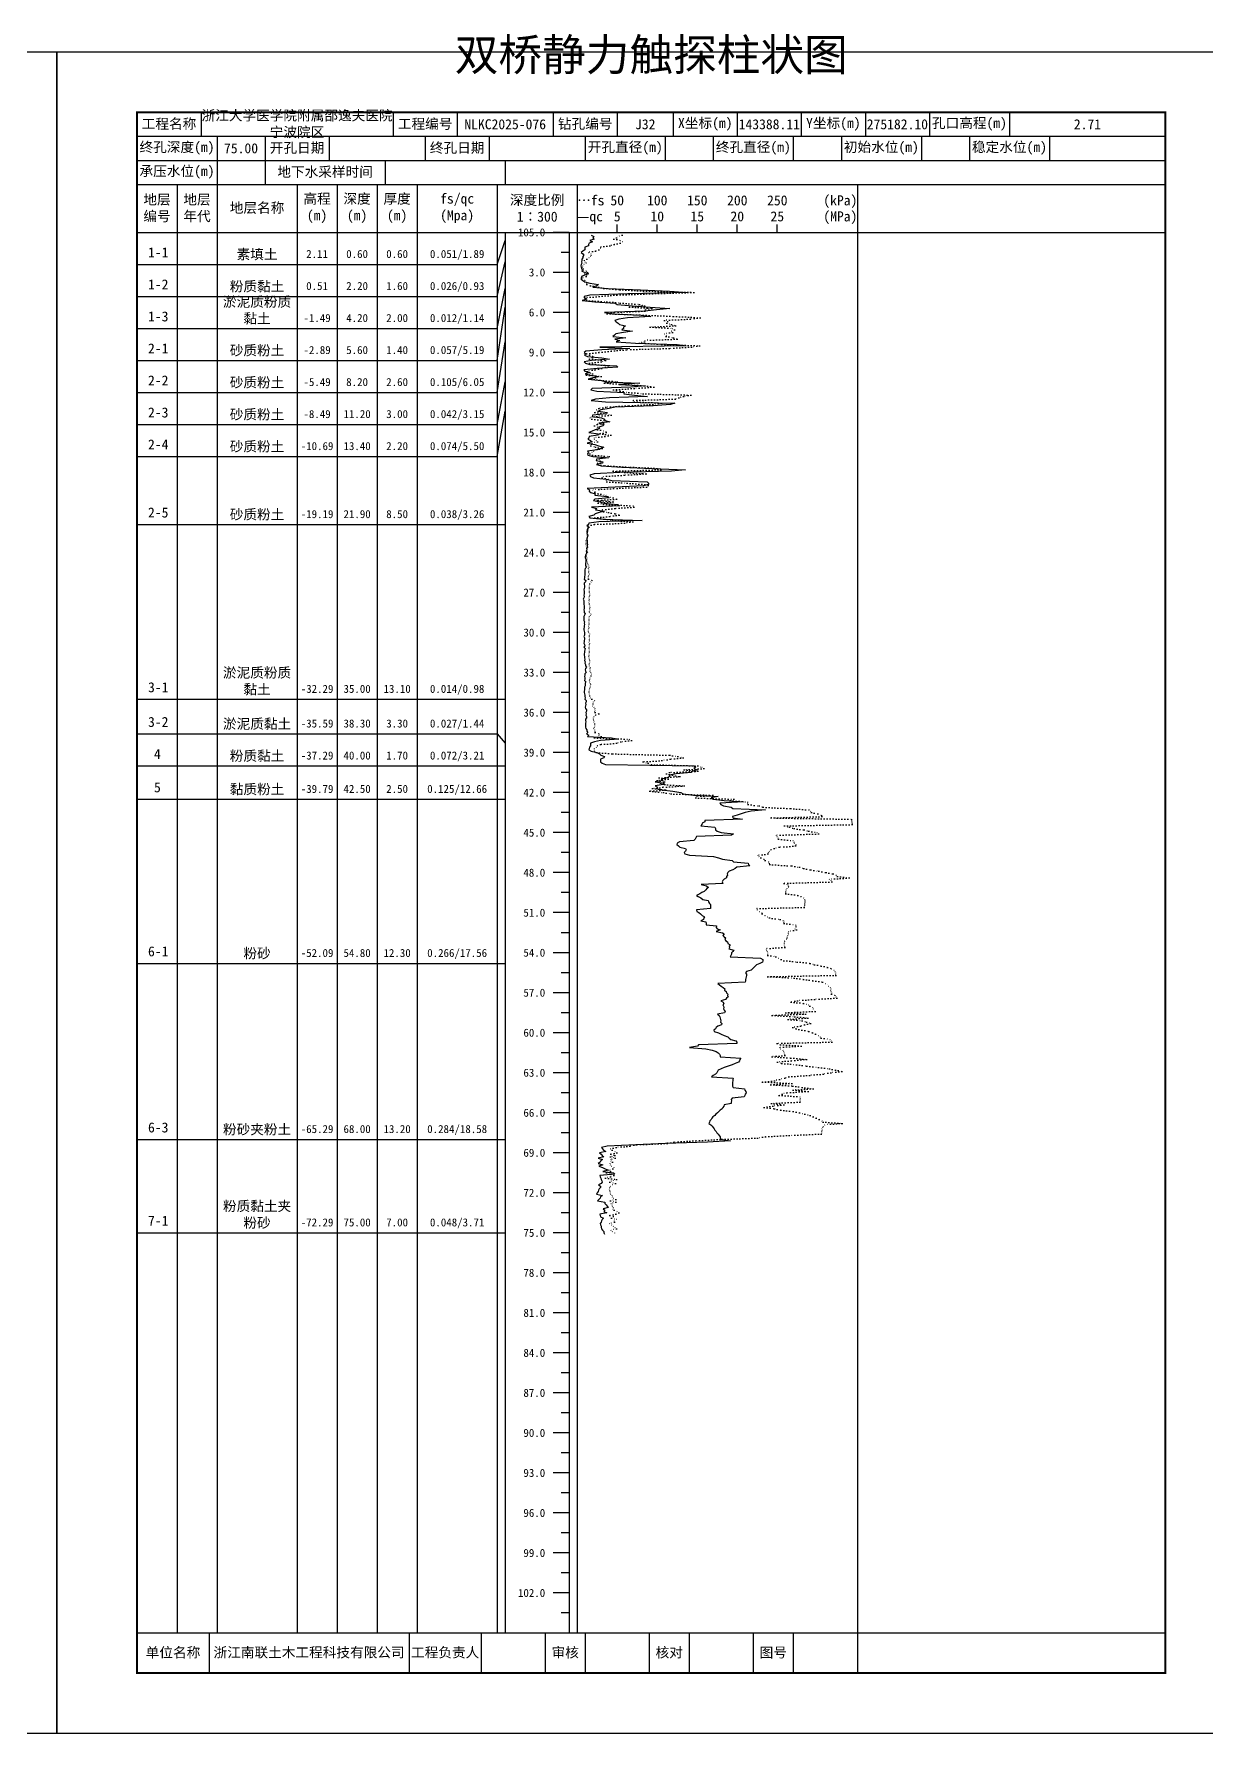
# Model space of a CAD drawing. Extents: x 297 to 65340, y 0 to 425.
# Drawn here: x 9498.3 to 9791.1, y 0 to 424.6 of the extents above; entities that cross this region are included whole.
import ezdxf
from ezdxf.enums import TextEntityAlignment as Align

# ---------------------------------------------------------------- set-up
doc = ezdxf.new("R2010")
doc.units = 0
doc.linetypes.add('DOT', pattern=[6.35, 0, -6.35])
doc.layers.add('FRAME', color=7, linetype='CONTINUOUS')
doc.layers.add('STRATUM', color=7, linetype='CONTINUOUS')
doc.styles.add('ST', font='')
doc.styles.get('ST').set_extended_font_data('SimSun')

msp = doc.modelspace()

# ---------------------------------------------------------------- linework, layer by layer
at = {"layer": 'FRAME', "color": 245, "linetype": 'Continuous'}
for points in [[(9207, 0), (9504, 0), (9504, 420), (9207, 420)], [(9504, 0), (9801, 0), (9801, 420), (9504, 420)]]:
    msp.add_lwpolyline(points, close=True, dxfattribs=at)
at = {"layer": 'FRAME', "linetype": 'Continuous', "const_width": 0.5}
msp.add_lwpolyline([(9524, 15), (9781, 15), (9781, 405), (9524, 405)], close=True, dxfattribs=at)
at = {"layer": 'FRAME', "color": 0, "linetype": 'Continuous'}
for points in [[(9540, 405), (9540, 399)], [(9588, 405), (9588, 399)], [(9604, 405), (9604, 399)], [(9628, 405), (9628, 399)], [(9644, 405), (9644, 399)], [(9658, 405), (9658, 399)], [(9674, 405), (9674, 399)], [(9690, 405), (9690, 399)], [(9706, 405), (9706, 399)], [(9722, 405), (9722, 399)], [(9742, 405), (9742, 399)], [(9781, 405), (9781, 399)], [(9524, 399), (9781, 399)], [(9544, 399), (9544, 393)], [(9556, 399), (9556, 393)], [(9572, 399), (9572, 393)], [(9596, 399), (9596, 393)], [(9612, 399), (9612, 393)], [(9636, 399), (9636, 393)], [(9656, 399), (9656, 393)], [(9668, 399), (9668, 393)], [(9688, 399), (9688, 393)], [(9700, 399), (9700, 393)], [(9720, 399), (9720, 393)], [(9732, 399), (9732, 393)], [(9752, 399), (9752, 393)], [(9781, 399), (9781, 393)], [(9524, 393), (9781, 393)], [(9544, 393), (9544, 387)], [(9556, 393), (9556, 387)], [(9586, 393), (9586, 387)], [(9616, 393), (9616, 387)], [(9524, 387), (9781, 387)], [(9534, 387), (9534, 25)], [(9544, 387), (9544, 25)], [(9564, 387), (9564, 25)], [(9574, 387), (9574, 25)], [(9584, 387), (9584, 25)], [(9594, 387), (9594, 25)], [(9614, 387), (9614, 25)], [(9634, 387), (9634, 25)], [(9704, 387), (9704, 25)], [(9524, 375), (9781, 375)], [(9616, 375), (9616, 25)], [(9632, 375), (9632, 25)], [(9644, 375), (9644, 377)], [(9654, 375), (9654, 377)], [(9664, 375), (9664, 377)], [(9674, 375), (9674, 377)], [(9684, 375), (9684, 377)], [(9524, 25), (9781, 25)], [(9542, 25), (9542, 15)], [(9592, 25), (9592, 15)], [(9610, 25), (9610, 15)], [(9626, 25), (9626, 15)], [(9636, 25), (9636, 15)], [(9652, 25), (9652, 15)], [(9662, 25), (9662, 15)], [(9678, 25), (9678, 15)], [(9688, 25), (9688, 15)], [(9704, 25), (9704, 15)]]:
    msp.add_lwpolyline(points, dxfattribs=at)
at = {"layer": 'STRATUM', "linetype": 'Continuous'}
for points in [[(9632, 375), (9628, 375)], [(9637.5, 374.33), (9638.12, 374), (9637.9, 373.67), (9638.24, 373.33), (9637.12, 373), (9637.86, 372.67), (9637, 372.33), (9636.84, 372), (9636.8, 371.67), (9635.9, 371.33), (9635.9, 371), (9635.9, 370.67), (9635.38, 370.33), (9635, 370), (9635.44, 369.67), (9635.62, 369.33), (9635.38, 369), (9635.4, 368.67), (9635.14, 368.33), (9635.16, 368), (9635.04, 367.67), (9635.18, 367.33), (9635, 367), (9634.94, 366.67), (9634.96, 366.33), (9635.1, 366), (9635.2, 365.67), (9635.16, 365.33), (9636.02, 365), (9636.82, 364.67), (9635.8, 364.33), (9635.08, 364), (9635, 363.67), (9635.02, 363.33), (9635.4, 363), (9635.9, 362.67), (9637.14, 362.33), (9639.28, 362), (9638.9, 361.67), (9637.94, 361.33), (9641.72, 361), (9649.84, 360.67), (9657.02, 360.33), (9661.64, 360), (9646.62, 359.67), (9637.16, 359.33), (9635.76, 359), (9635.74, 358.67), (9636.38, 358.33), (9635.22, 358), (9638.38, 357.67), (9643.48, 357.33), (9644.02, 357), (9647.78, 356.67), (9652.26, 356.33), (9657.16, 356), (9653.82, 355.67), (9650.86, 355.33), (9640.82, 355), (9642.9, 354.67), (9650.02, 354.33), (9652.38, 354), (9646.6, 353.67), (9644.44, 353.33), (9643.36, 353), (9643.7, 352.67), (9644.26, 352.33), (9644.56, 352), (9646.08, 351.67), (9645.56, 351.33), (9645.56, 351), (9645.14, 350.67), (9647.78, 350.33), (9645.58, 350), (9643.64, 349.67), (9643.32, 349.33), (9642.94, 349), (9646.16, 348.67), (9643.44, 348.33), (9644.58, 348), (9643.76, 347.67), (9648.58, 347.33), (9658.94, 347), (9661.26, 346.67), (9639.68, 346.33), (9647.12, 346), (9640.14, 345.67), (9636.16, 345.33), (9635.7, 345), (9636.14, 344.67), (9635.84, 344.33), (9636.58, 344), (9640.12, 343.67), (9642.1, 343.33), (9637.56, 343), (9635.76, 342.67), (9636.08, 342.33), (9637.18, 342), (9643.84, 341.67), (9644.12, 341.33), (9639, 341), (9635.64, 340.67), (9635.88, 340.33), (9637.12, 340), (9636, 339.67), (9637.2, 339.33), (9639.52, 339), (9637.92, 338.67), (9636.74, 338.33), (9640.04, 338), (9641.14, 337.67), (9649.66, 337.33), (9644.4, 337), (9650.96, 336.67), (9647.42, 336.33), (9637.76, 336), (9637.4, 335.67), (9638.94, 335.33), (9645.72, 335), (9645.66, 334.67), (9648.32, 334.33), (9651.56, 334), (9642.04, 333.67), (9638.56, 333.33), (9637.48, 333), (9641.04, 332.67), (9658.4, 332.33), (9657.28, 332), (9652.94, 331.67), (9643.36, 331.33), (9642, 331), (9639.9, 330.67), (9639.34, 330.33), (9641.52, 330), (9641.32, 329.67), (9637.78, 329.33), (9637.7, 329), (9640.06, 328.67), (9640.84, 328.33), (9640.88, 328), (9642.16, 327.67), (9639.42, 327.33), (9640.76, 327), (9640.44, 326.67), (9639.42, 326.33), (9639.6, 326), (9638.52, 325.67), (9637.7, 325.33), (9636.92, 325), (9639.28, 324.67), (9639.1, 324.33), (9636.98, 324), (9636.92, 323.67), (9636.66, 323.33), (9637.3, 323), (9637.72, 322.67), (9636.48, 322.33), (9638.44, 322), (9639.36, 321.67), (9640.62, 321.33), (9639.82, 321), (9638.96, 320.67), (9636.56, 320.33), (9636.82, 320), (9636.56, 319.67), (9636.64, 319.33), (9637.94, 319), (9641.82, 318.67), (9638.84, 318.33), (9638.7, 318), (9640.42, 317.67), (9640.36, 317.33), (9638.82, 317), (9639.96, 316.67), (9645.18, 316.33), (9652.72, 316), (9661.06, 315.67), (9657.58, 315.33), (9644.62, 315), (9638.2, 314.67), (9637.12, 314.33), (9637.36, 314), (9638.1, 313.67), (9641.26, 313.33), (9642.68, 313), (9651.5, 312.67), (9651.84, 312.33), (9651.8, 312), (9650.56, 311.67), (9643.48, 311.33), (9636.46, 311), (9637.04, 310.67), (9636.98, 310.33), (9637.4, 310), (9638.48, 309.67), (9638.38, 309.33), (9641.36, 309), (9641.96, 308.67), (9638.42, 308.33), (9638.08, 308), (9639.74, 307.67), (9640.64, 307.33), (9644.18, 307), (9644.58, 306.67), (9637.56, 306.33), (9638.86, 306), (9638.58, 305.67), (9640.82, 305.33), (9639.5, 305), (9638.5, 304.67), (9638.18, 304.33), (9636.92, 304), (9637.14, 303.67), (9640.5, 303.33), (9650.24, 303), (9639.42, 302.67), (9636.9, 302.33), (9636.8, 302), (9636.44, 301.67), (9637.02, 301.33), (9636.56, 301), (9636.54, 300.67), (9636.58, 300.33), (9636.52, 300), (9636.42, 299.67), (9636.66, 299.33), (9636.56, 299), (9636.48, 298.67), (9636.44, 298.33), (9636.46, 298), (9636.52, 297.67), (9636.52, 297.33), (9636.54, 297), (9636.5, 296.67), (9636.54, 296.33), (9636.36, 296), (9636.38, 295.67), (9636.24, 295.33), (9636.34, 295), (9636.22, 294.67), (9636.06, 294.33), (9636.02, 294), (9636, 293.67), (9636.16, 293.33), (9636.16, 293), (9636.12, 292.67), (9636.1, 292.33), (9636.06, 292), (9636.06, 291.67), (9636.28, 291.33), (9635.98, 291), (9635.92, 290.67), (9635.9, 290.33), (9635.9, 290), (9635.94, 289.67), (9635.9, 289.33), (9635.82, 289), (9635.8, 288.67), (9635.74, 288.33), (9636.18, 288), (9636.1, 287.67), (9635.7, 287.33), (9635.72, 287), (9635.78, 286.67), (9635.8, 286.33), (9635.76, 286), (9635.64, 285.67), (9635.7, 285.33), (9635.72, 285), (9635.7, 284.67), (9635.66, 284.33), (9635.7, 284), (9635.64, 283.67), (9635.52, 283.33), (9635.62, 283), (9635.64, 282.67), (9635.64, 282.33), (9635.68, 282), (9635.7, 281.67), (9635.74, 281.33), (9635.7, 281), (9635.68, 280.67), (9635.7, 280.33), (9635.76, 280), (9635.98, 279.67), (9635.82, 279.33), (9635.62, 279), (9635.62, 278.67), (9635.64, 278.33), (9635.64, 278), (9635.82, 277.67), (9635.76, 277.33), (9635.82, 277), (9635.7, 276.67), (9635.7, 276.33), (9635.66, 276), (9635.64, 275.67), (9635.72, 275.33), (9635.78, 275), (9635.8, 274.67), (9635.8, 274.33), (9635.68, 274), (9635.82, 273.67), (9635.78, 273.33), (9635.72, 273), (9635.74, 272.67), (9635.68, 272.33), (9635.84, 272), (9635.88, 271.67), (9635.66, 271.33), (9635.96, 271), (9635.9, 270.67), (9635.86, 270.33), (9635.8, 270), (9635.76, 269.67), (9635.72, 269.33), (9635.8, 269), (9635.82, 268.67), (9635.88, 268.33), (9635.84, 268), (9635.98, 267.67), (9635.9, 267.33), (9636.1, 267), (9636.1, 266.67), (9636.3, 266.33), (9636.1, 266), (9636, 265.67), (9636.08, 265.33), (9636.24, 265), (9635.9, 264.67), (9635.9, 264.33), (9635.84, 264), (9635.94, 263.67), (9635.92, 263.33), (9635.84, 263), (9636.12, 262.67), (9635.96, 262.33), (9635.96, 262), (9635.96, 261.67), (9635.84, 261.33), (9635.8, 261), (9635.84, 260.67), (9635.76, 260.33), (9635.74, 260), (9635.8, 259.67), (9635.9, 259.33), (9635.92, 259), (9635.96, 258.67), (9635.88, 258.33), (9636.24, 258), (9636.26, 257.67), (9636.06, 257.33), (9636.14, 257), (9636.06, 256.67), (9636.02, 256.33), (9636.08, 256), (9636.3, 255.67), (9636.34, 255.33), (9636.18, 255), (9636.2, 254.67), (9636.18, 254.33), (9636.28, 254), (9636.34, 253.67), (9636.1, 253.33), (9636.1, 253), (9636.12, 252.67), (9636.08, 252.33), (9636.1, 252), (9636.1, 251.67), (9636.1, 251.33), (9636.12, 251), (9636.44, 250.67), (9636.42, 250.33), (9636.66, 250), (9636.28, 249.67), (9636.92, 249.33), (9636.58, 249), (9642.54, 248.67), (9644.4, 248.33), (9639.82, 248), (9638.3, 247.67), (9637.32, 247.33), (9637.36, 247), (9637.28, 246.67), (9637.1, 246.33), (9636.98, 246), (9636.9, 245.67), (9637.52, 245.33), (9638.88, 245), (9639.56, 244.67), (9639.92, 244.33), (9640.82, 244), (9640.68, 243.67), (9639.84, 243.33), (9639.86, 243), (9639.8, 242.67), (9640.26, 242.33), (9641.1, 242), (9663.22, 241.67), (9663.6, 241.33), (9663.12, 241), (9664, 240.67), (9662.84, 240.33), (9662.48, 240), (9658.7, 239.67), (9657.04, 239.33), (9657.1, 239), (9656.46, 238.67), (9654.98, 238.33), (9655.48, 238), (9653.5, 237.67), (9655.72, 237.33), (9655.44, 237), (9653.44, 236.67), (9654.1, 236.33), (9653.8, 236), (9655.18, 235.67), (9657.86, 235.33), (9659.86, 235), (9660.44, 234.67), (9663.04, 234.33), (9669.22, 234), (9667.46, 233.67), (9668, 233.33), (9670.76, 233), (9675.58, 232.67), (9669.64, 232.33), (9669.92, 232), (9670.52, 231.67), (9672.44, 231.33), (9672.92, 231), (9681.04, 230.67), (9677.5, 230.33), (9675.94, 230), (9674.94, 229.67), (9673.98, 229.33), (9672.82, 229), (9672.9, 228.67), (9675.34, 228.33), (9665.9, 228), (9665.86, 227.67), (9665.26, 227.33), (9665.1, 227), (9664.92, 226.67), (9668.4, 226.33), (9668.58, 226), (9668.54, 225.67), (9668.94, 225.33), (9669.94, 225), (9673.06, 224.67), (9672.58, 224.33), (9663.82, 224), (9663.68, 223.67), (9663.48, 223.33), (9663.12, 223), (9659.54, 222.67), (9659, 222.33), (9658.9, 222), (9659.28, 221.67), (9659.62, 221.33), (9661.08, 221), (9661.2, 220.67), (9661.02, 220.33), (9660.72, 220), (9660.9, 219.67), (9662.04, 219.33), (9668.04, 219), (9669.34, 218.67), (9670.3, 218.33), (9672.72, 218), (9673.08, 217.67), (9676.74, 217.33), (9676.82, 217), (9677.1, 216.67), (9673.86, 216.33), (9673.5, 216), (9672.86, 215.67), (9671.96, 215.33), (9671.62, 215), (9671.5, 214.67), (9671.52, 214.33), (9671.32, 214), (9671.34, 213.67), (9670.7, 213.33), (9670.42, 213), (9670.22, 212.67), (9670.36, 212.33), (9664.96, 212), (9666.34, 211.67), (9666.78, 211.33), (9666.4, 211), (9666.12, 210.67), (9665.74, 210.33), (9665.16, 210), (9664.68, 209.67), (9663.78, 209.33), (9664.22, 209), (9664.88, 208.67), (9665.4, 208.33), (9666.72, 208), (9666.8, 207.67), (9667.06, 207.33), (9667.32, 207), (9667.28, 206.67), (9667.28, 206.33), (9667.28, 206), (9663.82, 205.67), (9663.88, 205.33), (9664.36, 205), (9664.78, 204.67), (9665.26, 204.33), (9665.8, 204), (9665.64, 203.67), (9665.56, 203.33), (9664.9, 203), (9666.18, 202.67), (9666.2, 202.33), (9666.26, 202), (9668.82, 201.67), (9668.76, 201.33), (9668.96, 201), (9669.72, 200.67), (9668.76, 200.33), (9670.32, 200), (9670.68, 199.67), (9670.4, 199.33), (9670.76, 199), (9671.04, 198.67), (9670.92, 198.33), (9671.16, 198), (9671.52, 197.67), (9671.64, 197.33), (9672.22, 197), (9671.98, 196.67), (9672.04, 196.33), (9671.88, 196), (9673.1, 195.67), (9672.9, 195.33), (9672.52, 195), (9672.52, 194.67), (9672.4, 194.33), (9672.22, 194), (9679.78, 193.67), (9680.36, 193.33), (9680.36, 193), (9680.3, 192.67), (9679.6, 192.33), (9678.82, 192), (9678.46, 191.67), (9678.16, 191.33), (9677.78, 191), (9677.44, 190.67), (9676.32, 190.33), (9676.02, 190), (9676.26, 189.67), (9676.28, 189.33), (9676.2, 189), (9676.14, 188.67), (9676.02, 188.33), (9676.02, 188), (9676, 187.67), (9669.12, 187.33), (9669.54, 187), (9669.96, 186.67), (9670.46, 186.33), (9670.86, 186), (9670.8, 185.67), (9671.22, 185.33), (9671.34, 185), (9671.66, 184.67), (9671.58, 184.33), (9671.68, 184), (9671.32, 183.67), (9671.04, 183.33), (9669.86, 183), (9670.5, 182.67), (9670.62, 182.33), (9670.38, 182), (9670.54, 181.67), (9670.62, 181.33), (9670.54, 181), (9670.76, 180.67), (9670.94, 180.33), (9670.84, 180), (9669.08, 179.67), (9669.44, 179.33), (9669.66, 179), (9669.7, 178.67), (9669.8, 178.33), (9669.88, 178), (9669.82, 177.67), (9670.12, 177.33), (9670.08, 177), (9669.16, 176.67), (9668.7, 176.33), (9668.56, 176), (9668.1, 175.67), (9668.18, 175.33), (9669.28, 175), (9669.96, 174.67), (9670.74, 174.33), (9671.6, 174), (9671.94, 173.67), (9672.4, 173.33), (9673.62, 173), (9673.9, 172.67), (9673.88, 172.33), (9664.32, 172), (9664.02, 171.67), (9662.06, 171.33), (9666.14, 171), (9667.72, 170.67), (9668.74, 170.33), (9669.26, 170), (9669.58, 169.67), (9669.7, 169.33), (9669.72, 169), (9674.86, 168.67), (9674.62, 168.33), (9674.54, 168), (9674.34, 167.67), (9673.46, 167.33), (9672.68, 167), (9671.76, 166.67), (9670.68, 166.33), (9669.98, 166), (9669.24, 165.67), (9669.02, 165.33), (9668.9, 165), (9668.52, 164.67), (9667.98, 164.33), (9667.52, 164), (9673, 163.67), (9672.9, 163.33), (9672.88, 163), (9672.82, 162.67), (9672.84, 162.33), (9672.82, 162), (9672.82, 161.67), (9672.98, 161.33), (9675.78, 161), (9675.88, 160.67), (9676.16, 160.33), (9676.18, 160), (9675.96, 159.67), (9675.86, 159.33), (9675.68, 159), (9672.74, 158.67), (9672.44, 158.33), (9672.52, 158), (9672.5, 157.67), (9672.46, 157.33), (9670.7, 157), (9670.64, 156.67), (9670.36, 156.33), (9670.18, 156), (9669.72, 155.67), (9669.42, 155.33), (9669.02, 155), (9668.66, 154.67), (9668.38, 154.33), (9667.92, 154), (9667.6, 153.67), (9667.48, 153.33), (9667.18, 153), (9667.06, 152.67), (9666.86, 152.33), (9667.42, 152), (9667.7, 151.67), (9667.96, 151.33), (9668.2, 151), (9668.4, 150.67), (9668.72, 150.33), (9668.88, 150), (9669.2, 149.67), (9669.48, 149.33), (9669.7, 149), (9669.74, 148.67), (9670.02, 148.33), (9672.34, 148), (9666.52, 147.67), (9656.1, 147.33), (9648.64, 147), (9641.5, 146.67), (9640.06, 146.33), (9640.34, 146), (9640.6, 145.67), (9641.12, 145.33), (9639.6, 145), (9639.98, 144.67), (9640.24, 144.33), (9640.62, 144), (9639.24, 143.67), (9640.3, 143.33), (9639.88, 143), (9639.7, 142.67), (9639.22, 142.33), (9640.42, 142), (9639.42, 141.67), (9640.3, 141.33), (9641, 141), (9641.84, 140.67), (9640.4, 140.33), (9643.06, 140), (9643.36, 139.67), (9639.66, 139.33), (9639.76, 139), (9639.88, 138.67), (9640, 138.33), (9640.14, 138), (9640.22, 137.67), (9640, 137.33), (9639.34, 137), (9639.86, 136.67), (9639.78, 136.33), (9639.5, 136), (9639.34, 135.67), (9639.2, 135.33), (9638.96, 135), (9638.82, 134.67), (9640.3, 134.33), (9639.8, 134), (9639.74, 133.67), (9639.4, 133.33), (9639.1, 133), (9640.9, 132.67), (9640.94, 132.33), (9641.22, 132), (9641.48, 131.67), (9641.72, 131.33), (9640.46, 131), (9640.94, 130.67), (9640.66, 130.33), (9641.36, 130), (9639.62, 129.67), (9639.74, 129.33), (9639.78, 129), (9640.58, 128.67), (9640.24, 128.33), (9640.04, 128), (9640, 127.67), (9639.72, 127.33), (9639.8, 127), (9639.96, 126.67), (9640.02, 126.33), (9640.1, 126), (9640.28, 125.67), (9640.64, 125.33), (9640.66, 125), (9640.84, 124.67)], [(9614, 367), (9616, 373)], [(9632, 370), (9630, 370)], [(9524, 367), (9534, 367)], [(9534, 367), (9544, 367)], [(9544, 367), (9564, 367)], [(9564, 367), (9574, 367)], [(9574, 367), (9584, 367)], [(9584, 367), (9594, 367)], [(9594, 367), (9614, 367)], [(9614, 359), (9616, 367.67)], [(9614, 351), (9616, 361)], [(9632, 365), (9628, 365)], [(9524, 359), (9534, 359)], [(9534, 359), (9544, 359)], [(9544, 359), (9564, 359)], [(9564, 359), (9574, 359)], [(9574, 359), (9584, 359)], [(9584, 359), (9594, 359)], [(9594, 359), (9614, 359)], [(9632, 360), (9630, 360)], [(9614, 343), (9616, 356.33)], [(9632, 355), (9628, 355)], [(9524, 351), (9534, 351)], [(9534, 351), (9544, 351)], [(9544, 351), (9564, 351)], [(9564, 351), (9574, 351)], [(9574, 351), (9584, 351)], [(9584, 351), (9594, 351)], [(9594, 351), (9614, 351)], [(9632, 350), (9630, 350)], [(9614, 335), (9616, 347.67)], [(9632, 345), (9628, 345)], [(9524, 343), (9534, 343)], [(9534, 343), (9544, 343)], [(9544, 343), (9564, 343)], [(9564, 343), (9574, 343)], [(9574, 343), (9584, 343)], [(9584, 343), (9594, 343)], [(9594, 343), (9614, 343)], [(9632, 340), (9630, 340)], [(9614, 327), (9616, 337.67)], [(9524, 335), (9534, 335)], [(9534, 335), (9544, 335)], [(9544, 335), (9564, 335)], [(9564, 335), (9574, 335)], [(9574, 335), (9584, 335)], [(9584, 335), (9594, 335)], [(9594, 335), (9614, 335)], [(9632, 335), (9628, 335)], [(9524, 327), (9534, 327)], [(9534, 327), (9544, 327)], [(9544, 327), (9564, 327)], [(9564, 327), (9574, 327)], [(9574, 327), (9584, 327)], [(9584, 327), (9594, 327)], [(9594, 327), (9614, 327)], [(9614, 319), (9616, 330.33)], [(9632, 330), (9630, 330)], [(9632, 325), (9628, 325)], [(9524, 319), (9534, 319)], [(9534, 319), (9544, 319)], [(9544, 319), (9564, 319)], [(9564, 319), (9574, 319)], [(9574, 319), (9584, 319)], [(9584, 319), (9594, 319)], [(9594, 319), (9614, 319)], [(9632, 320), (9630, 320)], [(9632, 315), (9628, 315)], [(9632, 310), (9630, 310)], [(9524, 302), (9534, 302)], [(9534, 302), (9544, 302)], [(9544, 302), (9564, 302)], [(9564, 302), (9574, 302)], [(9574, 302), (9584, 302)], [(9584, 302), (9594, 302)], [(9594, 302), (9614, 302)], [(9614, 302), (9616, 302)], [(9632, 305), (9628, 305)], [(9632, 300), (9630, 300)], [(9632, 295), (9628, 295)], [(9632, 290), (9630, 290)], [(9632, 285), (9628, 285)], [(9632, 280), (9630, 280)], [(9632, 275), (9628, 275)], [(9632, 270), (9630, 270)], [(9632, 265), (9628, 265)], [(9632, 260), (9630, 260)], [(9524, 258.33), (9534, 258.33)], [(9534, 258.33), (9544, 258.33)], [(9544, 258.33), (9564, 258.33)], [(9564, 258.33), (9574, 258.33)], [(9574, 258.33), (9584, 258.33)], [(9584, 258.33), (9594, 258.33)], [(9594, 258.33), (9614, 258.33)], [(9614, 258.33), (9616, 258.33)], [(9632, 255), (9628, 255)], [(9524, 249.67), (9534, 249.67)], [(9534, 249.67), (9544, 249.67)], [(9544, 249.67), (9564, 249.67)], [(9564, 249.67), (9574, 249.67)], [(9574, 249.67), (9584, 249.67)], [(9584, 249.67), (9594, 249.67)], [(9594, 249.67), (9614, 249.67)], [(9614, 249.67), (9616, 247.33)], [(9632, 250), (9630, 250)], [(9632, 245), (9628, 245)], [(9524, 241.67), (9534, 241.67)], [(9534, 241.67), (9544, 241.67)], [(9544, 241.67), (9564, 241.67)], [(9564, 241.67), (9574, 241.67)], [(9574, 241.67), (9584, 241.67)], [(9584, 241.67), (9594, 241.67)], [(9594, 241.67), (9614, 241.67)], [(9614, 241.67), (9616, 241.67)], [(9632, 240), (9630, 240)], [(9632, 235), (9628, 235)], [(9524, 233.33), (9534, 233.33)], [(9534, 233.33), (9544, 233.33)], [(9544, 233.33), (9564, 233.33)], [(9564, 233.33), (9574, 233.33)], [(9574, 233.33), (9584, 233.33)], [(9584, 233.33), (9594, 233.33)], [(9594, 233.33), (9614, 233.33)], [(9614, 233.33), (9616, 233.33)], [(9632, 230), (9630, 230)], [(9632, 225), (9628, 225)], [(9632, 220), (9630, 220)], [(9632, 215), (9628, 215)], [(9632, 210), (9630, 210)], [(9632, 205), (9628, 205)], [(9632, 200), (9630, 200)], [(9524, 192.33), (9534, 192.33)], [(9534, 192.33), (9544, 192.33)], [(9544, 192.33), (9564, 192.33)], [(9564, 192.33), (9574, 192.33)], [(9574, 192.33), (9584, 192.33)], [(9584, 192.33), (9594, 192.33)], [(9594, 192.33), (9614, 192.33)], [(9614, 192.33), (9616, 192.33)], [(9632, 195), (9628, 195)], [(9632, 190), (9630, 190)], [(9632, 185), (9628, 185)], [(9632, 180), (9630, 180)], [(9632, 175), (9628, 175)], [(9632, 170), (9630, 170)], [(9632, 165), (9628, 165)], [(9632, 160), (9630, 160)], [(9632, 155), (9628, 155)], [(9632, 150), (9630, 150)], [(9524, 148.33), (9534, 148.33)], [(9534, 148.33), (9544, 148.33)], [(9544, 148.33), (9564, 148.33)], [(9564, 148.33), (9574, 148.33)], [(9574, 148.33), (9584, 148.33)], [(9584, 148.33), (9594, 148.33)], [(9594, 148.33), (9614, 148.33)], [(9614, 148.33), (9616, 148.33)], [(9632, 145), (9628, 145)], [(9632, 140), (9630, 140)], [(9632, 135), (9628, 135)], [(9632, 130), (9630, 130)], [(9524, 125), (9534, 125)], [(9534, 125), (9544, 125)], [(9544, 125), (9564, 125)], [(9564, 125), (9574, 125)], [(9574, 125), (9584, 125)], [(9584, 125), (9594, 125)], [(9594, 125), (9614, 125)], [(9614, 125), (9616, 125)], [(9632, 125), (9628, 125)], [(9632, 120), (9630, 120)], [(9632, 115), (9628, 115)], [(9632, 110), (9630, 110)], [(9632, 105), (9628, 105)], [(9632, 100), (9630, 100)], [(9632, 95), (9628, 95)], [(9632, 90), (9630, 90)], [(9632, 85), (9628, 85)], [(9632, 80), (9630, 80)], [(9632, 75), (9628, 75)], [(9632, 70), (9630, 70)], [(9632, 65), (9628, 65)], [(9632, 60), (9630, 60)], [(9632, 55), (9628, 55)], [(9632, 50), (9630, 50)], [(9632, 45), (9628, 45)], [(9632, 40), (9630, 40)], [(9632, 35), (9628, 35)], [(9632, 30), (9630, 30)]]:
    msp.add_lwpolyline(points, dxfattribs=at)
at = {"layer": 'STRATUM', "linetype": 'DOT', "ltscale": 0.1}
msp.add_lwpolyline([(9645.24, 374.33), (9644.18, 374), (9643.84, 373.67), (9643.16, 373.33), (9644.74, 373), (9645.28, 372.67), (9644.72, 372.33), (9643.24, 372), (9642.14, 371.67), (9639.82, 371.33), (9639.8, 371), (9639.44, 370.67), (9638.56, 370.33), (9636.84, 370), (9637.38, 369.67), (9637.52, 369.33), (9637.34, 369), (9636.96, 368.67), (9636.4, 368.33), (9635.7, 368), (9635.94, 367.67), (9636.28, 367.33), (9635.72, 367), (9635.3, 366.67), (9635.26, 366.33), (9635.46, 366), (9635.48, 365.67), (9636.32, 365.33), (9636.56, 365), (9635.78, 364.67), (9636.36, 364.33), (9636.2, 364), (9635.34, 363.67), (9635.1, 363.33), (9635.94, 363), (9635.7, 362.67), (9636.3, 362.33), (9636.44, 362), (9637.28, 361.67), (9639.3, 361.33), (9640.68, 361), (9644.7, 360.67), (9650.58, 360.33), (9663.14, 360), (9652.82, 359.67), (9643.9, 359.33), (9639.46, 359), (9636.24, 358.67), (9636.04, 358.33), (9635.58, 358), (9641.4, 357.67), (9644.74, 357.33), (9649.6, 357), (9650.8, 356.67), (9647.06, 356.33), (9652.64, 356), (9650.9, 355.67), (9650.86, 355.33), (9643.22, 355), (9641.46, 354.67), (9650.5, 354.33), (9658.1, 354), (9664.7, 353.67), (9662.24, 353.33), (9655.82, 353), (9656.74, 352.67), (9656.36, 352.33), (9657.58, 352), (9658.6, 351.67), (9652.24, 351.33), (9657.78, 351), (9658.28, 350.67), (9657.58, 350.33), (9657.82, 350), (9655.76, 349.67), (9656.28, 349.33), (9656.2, 349), (9658.04, 348.67), (9658.96, 348.33), (9650.96, 348), (9650.8, 347.67), (9649.6, 347.33), (9655.14, 347), (9664.58, 346.67), (9662.54, 346.33), (9656.96, 346), (9646.22, 345.67), (9642.46, 345.33), (9639.38, 345), (9636.32, 344.67), (9637.08, 344.33), (9638.06, 344), (9637.8, 343.67), (9637.08, 343.33), (9641.08, 343), (9639.98, 342.67), (9637.06, 342.33), (9638.6, 342), (9641.84, 341.67), (9641.04, 341.33), (9640.08, 341), (9638.44, 340.67), (9636.5, 340.33), (9636.58, 340), (9637.78, 339.67), (9636.36, 339.33), (9639.98, 339), (9638.58, 338.67), (9637.48, 338.33), (9640.54, 338), (9643.96, 337.67), (9640.8, 337.33), (9645.4, 337), (9650.86, 336.67), (9653.16, 336.33), (9648.24, 336), (9643.1, 335.67), (9644.76, 335.33), (9646.94, 335), (9650.44, 334.67), (9662.42, 334.33), (9660.56, 334), (9659.4, 333.67), (9658.44, 333.33), (9647.88, 333), (9648.24, 332.67), (9655.02, 332.33), (9652.92, 332), (9646.7, 331.67), (9641.16, 331.33), (9639.44, 331), (9638.76, 330.67), (9639.26, 330.33), (9638.42, 330), (9641.16, 329.67), (9642.46, 329.33), (9638.92, 329), (9637.12, 328.67), (9637.68, 328.33), (9640.76, 328), (9640.22, 327.67), (9640.56, 327.33), (9638.96, 327), (9638.3, 326.67), (9639.14, 326.33), (9639.58, 326), (9639.08, 325.67), (9641.14, 325.33), (9641.22, 325), (9639.64, 324.67), (9642.42, 324.33), (9640.9, 324), (9638.26, 323.67), (9638.26, 323.33), (9638.7, 323), (9639.04, 322.67), (9637.66, 322.33), (9637.5, 322), (9637.42, 321.67), (9638.54, 321.33), (9640.26, 321), (9638.74, 320.67), (9638.16, 320.33), (9637.74, 320), (9637.16, 319.67), (9637.84, 319.33), (9641.98, 319), (9640.82, 318.67), (9639.46, 318.33), (9639.68, 318), (9639.84, 317.67), (9639.04, 317.33), (9639.16, 317), (9640.96, 316.67), (9647.3, 316.33), (9654.68, 316), (9654.92, 315.67), (9642.96, 315.33), (9645.86, 315), (9651.22, 314.67), (9645.72, 314.33), (9640.56, 314), (9640.26, 313.67), (9641.8, 313.33), (9641.22, 313), (9641.44, 312.67), (9646.46, 312.33), (9650.9, 312), (9651.92, 311.67), (9651.3, 311.33), (9643.04, 311), (9637.94, 310.67), (9638.42, 310.33), (9638.42, 310), (9639.2, 309.67), (9641.12, 309.33), (9641.62, 309), (9643, 308.67), (9643.82, 308.33), (9639.06, 308), (9643.02, 307.67), (9639.2, 307.33), (9640.56, 307), (9647.98, 306.67), (9648.12, 306.33), (9643.36, 306), (9640.34, 305.67), (9639.88, 305.33), (9641.8, 305), (9643.56, 304.67), (9644.5, 304.33), (9642.06, 304), (9638.38, 303.67), (9640.88, 303.33), (9642.84, 303), (9647.9, 302.67), (9645.8, 302.33), (9638.2, 302), (9636.76, 301.67), (9637.02, 301.33), (9636.82, 301), (9636.36, 300.67), (9636.36, 300.33), (9636.42, 300), (9636.46, 299.67), (9636.46, 299.33), (9636.56, 299), (9636.34, 298.67), (9636.34, 298.33), (9636.16, 298), (9636.18, 297.67), (9636.18, 297.33), (9636.16, 297), (9636.22, 296.67), (9636.44, 296.33), (9636.36, 296), (9636.34, 295.67), (9636.48, 295.33), (9636.68, 295), (9636.28, 294.67), (9636.28, 294.33), (9636.26, 294), (9636.44, 293.67), (9636.34, 293.33), (9636.36, 293), (9636.46, 292.67), (9636.6, 292.33), (9636.68, 292), (9636.78, 291.67), (9636.92, 291.33), (9636.74, 291), (9636.78, 290.67), (9636.78, 290.33), (9636.82, 290), (9637.04, 289.67), (9636.88, 289.33), (9636.76, 289), (9636.72, 288.67), (9636.78, 288.33), (9637.8, 288), (9637.52, 287.67), (9637.06, 287.33), (9637.06, 287), (9637, 286.67), (9637, 286.33), (9636.96, 286), (9636.96, 285.67), (9636.98, 285.33), (9636.96, 285), (9637.08, 284.67), (9637.06, 284.33), (9636.98, 284), (9636.9, 283.67), (9636.96, 283.33), (9636.92, 283), (9636.92, 282.67), (9637.02, 282.33), (9636.98, 282), (9637.06, 281.67), (9637.14, 281.33), (9637.12, 281), (9637.04, 280.67), (9637, 280.33), (9637, 280), (9637.46, 279.67), (9637.32, 279.33), (9636.96, 279), (9636.92, 278.67), (9636.88, 278.33), (9636.88, 278), (9636.88, 277.67), (9636.96, 277.33), (9636.9, 277), (9636.84, 276.67), (9636.96, 276.33), (9636.82, 276), (9636.76, 275.67), (9636.76, 275.33), (9636.82, 275), (9637.1, 274.67), (9637, 274.33), (9636.96, 274), (9637.04, 273.67), (9636.98, 273.33), (9637.04, 273), (9636.92, 272.67), (9637.04, 272.33), (9637.02, 272), (9636.98, 271.67), (9636.92, 271.33), (9636.9, 271), (9637, 270.67), (9637, 270.33), (9636.96, 270), (9636.94, 269.67), (9636.88, 269.33), (9636.84, 269), (9636.88, 268.67), (9637.02, 268.33), (9637.08, 268), (9637.06, 267.67), (9637.02, 267.33), (9636.94, 267), (9636.98, 266.67), (9637.22, 266.33), (9637.14, 266), (9637.14, 265.67), (9637.18, 265.33), (9637.28, 265), (9637.56, 264.67), (9637.42, 264.33), (9637.44, 264), (9637.14, 263.67), (9637.08, 263.33), (9637.02, 263), (9637.08, 262.67), (9637.2, 262.33), (9637.36, 262), (9637.3, 261.67), (9637.22, 261.33), (9637.12, 261), (9637, 260.67), (9636.92, 260.33), (9636.9, 260), (9637.02, 259.67), (9637.04, 259.33), (9637.04, 259), (9637.24, 258.67), (9637.62, 258.33), (9638.42, 258), (9638, 257.67), (9637.94, 257.33), (9637.94, 257), (9637.86, 256.67), (9638.14, 256.33), (9638.38, 256), (9638.46, 255.67), (9638.36, 255.33), (9638.52, 255), (9639.38, 254.67), (9638.56, 254.33), (9638.22, 254), (9638, 253.67), (9638, 253.33), (9638.1, 253), (9638.18, 252.67), (9638.28, 252.33), (9638.32, 252), (9638.36, 251.67), (9638.26, 251.33), (9638.06, 251), (9638.32, 250.67), (9638.38, 250.33), (9638.52, 250), (9639.5, 249.67), (9639.44, 249.33), (9640, 249), (9638.36, 248.67), (9646.94, 248.33), (9647.54, 248), (9644.94, 247.67), (9643.78, 247.33), (9639.82, 247), (9639.08, 246.67), (9638.86, 246.33), (9638.26, 246), (9638.26, 245.67), (9638.3, 245.33), (9638.86, 245), (9642.88, 244.67), (9657.12, 244.33), (9659.14, 244), (9660.5, 243.67), (9657.2, 243.33), (9655.18, 243), (9650.46, 242.67), (9651.72, 242.33), (9652.54, 242), (9664.12, 241.67), (9665.1, 241.33), (9665.68, 241), (9660.72, 240.67), (9664.14, 240.33), (9657.02, 240), (9656.3, 239.67), (9657.82, 239.33), (9659.62, 239), (9654.5, 238.67), (9656.72, 238.33), (9653.98, 238), (9655.78, 237.67), (9654.82, 237.33), (9655.86, 237), (9660.72, 236.67), (9655.4, 236.33), (9652.84, 236), (9656.1, 235.67), (9652.14, 235.33), (9655.54, 235), (9657.44, 234.67), (9667.86, 234.33), (9663.8, 234), (9663.6, 233.67), (9673.14, 233.33), (9672.26, 233), (9676.54, 232.67), (9676.56, 232.33), (9676.74, 232), (9679.44, 231.67), (9680.48, 231.33), (9687.36, 231), (9691.96, 230.67), (9692.3, 230.33), (9692.52, 230), (9694.16, 229.67), (9695.04, 229.33), (9695.14, 229), (9682.5, 228.67), (9702.5, 228.33), (9702.54, 228), (9702.62, 227.67), (9702.66, 227.33), (9702.7, 227), (9685.76, 226.67), (9687.04, 226.33), (9688.2, 226), (9690.7, 225.67), (9691.88, 225.33), (9693.9, 225), (9694.28, 224.67), (9683.68, 224.33), (9683.9, 224), (9684.1, 223.67), (9684.32, 223.33), (9687.88, 223), (9688.12, 222.67), (9688.24, 222.33), (9688.6, 222), (9688.58, 221.67), (9684.46, 221.33), (9683.2, 221), (9682.32, 220.67), (9682.06, 220.33), (9681.78, 220), (9681.64, 219.67), (9679.12, 219.33), (9679.42, 219), (9679.88, 218.67), (9680.74, 218.33), (9681, 218), (9681.76, 217.67), (9681.96, 217.33), (9682.1, 217), (9687.62, 216.67), (9689.52, 216.33), (9690.6, 216), (9692.4, 215.67), (9694.4, 215.33), (9696.18, 215), (9697.98, 214.67), (9698.68, 214.33), (9699.04, 214), (9701.94, 213.67), (9696.94, 213.33), (9697.34, 213), (9697.62, 212.67), (9685.68, 212.33), (9686.66, 212), (9686.74, 211.67), (9686.82, 211.33), (9686.42, 211), (9686.18, 210.67), (9686.04, 210.33), (9686.04, 210), (9686.1, 209.67), (9689.1, 209.33), (9689.92, 209), (9690.54, 208.67), (9690.76, 208.33), (9690.86, 208), (9690.86, 207.67), (9690.82, 207.33), (9690.78, 207), (9690.76, 206.67), (9690.72, 206.33), (9678.88, 206), (9678.96, 205.67), (9679.44, 205.33), (9680.06, 205), (9680.18, 204.67), (9680.92, 204.33), (9681.44, 204), (9682.02, 203.67), (9684.72, 203.33), (9685.54, 203), (9685.58, 202.67), (9685.68, 202.33), (9688.54, 202), (9688.6, 201.67), (9688.74, 201.33), (9688.36, 201), (9688.76, 200.67), (9686.84, 200.33), (9686.74, 200), (9686.76, 199.67), (9686.54, 199.33), (9686.48, 199), (9686.38, 198.67), (9686.28, 198.33), (9685.84, 198), (9685.78, 197.67), (9685.68, 197.33), (9685.72, 197), (9685.78, 196.67), (9685.86, 196.33), (9681.24, 196), (9681.34, 195.67), (9681.48, 195.33), (9681.52, 195), (9681.54, 194.67), (9681.64, 194.33), (9683.64, 194), (9684.3, 193.67), (9684.94, 193.33), (9685.64, 193), (9689, 192.67), (9692.18, 192.33), (9693.32, 192), (9694.96, 191.67), (9696.54, 191.33), (9697.54, 191), (9698.1, 190.67), (9698.4, 190.33), (9698.52, 190), (9698.58, 189.67), (9698.66, 189.33), (9681.6, 189), (9688.18, 188.67), (9690.54, 188.33), (9692.88, 188), (9695.28, 187.67), (9695.94, 187.33), (9696.42, 187), (9696.82, 186.67), (9697.22, 186.33), (9697.38, 186), (9697.32, 185.67), (9697.38, 185.33), (9697.52, 185), (9697.54, 184.67), (9698.46, 184.33), (9698.62, 184), (9698.88, 183.67), (9693.3, 183.33), (9689.08, 183), (9687.44, 182.67), (9690.52, 182.33), (9691.7, 182), (9692.1, 181.67), (9692.78, 181.33), (9693, 181), (9693.18, 180.67), (9693.48, 180.33), (9686.1, 180), (9691.08, 179.67), (9682.72, 179.33), (9688.34, 179), (9691.66, 178.67), (9686.72, 178.33), (9690.2, 178), (9691.28, 177.67), (9692.28, 177.33), (9690.78, 177), (9689.8, 176.67), (9687.84, 176.33), (9688.68, 176), (9690.16, 175.67), (9691.9, 175.33), (9692.78, 175), (9693.52, 174.67), (9694.2, 174.33), (9694.68, 174), (9695, 173.67), (9697.1, 173.33), (9697.4, 173), (9697.62, 172.67), (9683.94, 172.33), (9684.82, 172), (9689.96, 171.67), (9684.58, 171.33), (9684.82, 171), (9685.4, 170.67), (9685.58, 170.33), (9685.68, 170), (9685.78, 169.67), (9685.9, 169.33), (9682.72, 169), (9687.4, 168.67), (9691.32, 168.33), (9687.46, 168), (9684.06, 167.67), (9685.14, 167.33), (9688.78, 167), (9691.4, 166.67), (9694.32, 166.33), (9697, 166), (9698.5, 165.67), (9700.1, 165.33), (9697.36, 165), (9695.44, 164.67), (9692.06, 164.33), (9686.92, 164), (9685.84, 163.67), (9684.56, 163.33), (9683.28, 163), (9680.32, 162.67), (9687.62, 162.33), (9682.36, 162), (9687.86, 161.67), (9690.18, 161.33), (9692.96, 161), (9687.96, 160.67), (9691.68, 160.33), (9686.42, 160), (9685.24, 159.67), (9684.48, 159.33), (9689.62, 159), (9689.68, 158.67), (9689.66, 158.33), (9689.7, 158), (9689.66, 157.67), (9682.52, 157.33), (9685.6, 157), (9682.88, 156.67), (9680.74, 156.33), (9683.28, 156), (9684.86, 155.67), (9688, 155.33), (9689.58, 155), (9690.86, 154.67), (9692.18, 154.33), (9692.96, 154), (9693.7, 153.67), (9694.44, 153.33), (9695.14, 153), (9695.42, 152.67), (9700.22, 152.33), (9695.88, 152), (9695.48, 151.67), (9695.3, 151.33), (9695.18, 151), (9695.12, 150.67), (9695.08, 150.33), (9695.02, 150), (9695, 149.67), (9687, 149.33), (9681.06, 149), (9679.08, 148.67), (9669.72, 148.33), (9663.64, 148), (9658.12, 147.67), (9656.44, 147.33), (9648.84, 147), (9647.16, 146.67), (9643.74, 146.33), (9642.2, 146), (9642.72, 145.67), (9643.38, 145.33), (9643.92, 145), (9642.38, 144.67), (9643.42, 144.33), (9642.3, 144), (9643.46, 143.67), (9642.4, 143.33), (9642.44, 143), (9642.84, 142.67), (9642.18, 142.33), (9642.22, 142), (9642.54, 141.67), (9643.18, 141.33), (9642.86, 141), (9642.16, 140.67), (9642.28, 140.33), (9641.34, 140), (9642.36, 139.67), (9643.18, 139.33), (9642.28, 139), (9641.08, 138.67), (9643.78, 138.33), (9642.6, 138), (9642.16, 137.67), (9643.58, 137.33), (9642.9, 137), (9642.34, 136.67), (9642.04, 136.33), (9642.02, 136), (9642.04, 135.67), (9642.12, 135.33), (9642.22, 135), (9642.34, 134.67), (9642.62, 134.33), (9642.74, 134), (9643.1, 133.67), (9643.68, 133.33), (9642.28, 133), (9643.62, 132.67), (9642.44, 132.33), (9642.64, 132), (9642.76, 131.67), (9642.96, 131.33), (9642.92, 131), (9643.26, 130.67), (9643.92, 130.33), (9644.4, 130), (9643.68, 129.67), (9642.18, 129.33), (9643.16, 129), (9642.58, 128.67), (9643.84, 128.33), (9643.2, 128), (9643.3, 127.67), (9642.1, 127.33), (9642.56, 127), (9643.02, 126.67), (9643.38, 126.33), (9643.82, 126), (9642.4, 125.67), (9642.74, 125.33), (9643.32, 125), (9643.32, 124.67)], dxfattribs=at)

# ---------------------------------------------------------------- texts
at = {"layer": 'FRAME', "style": 'ST'}
msp.add_text('双桥静力触探柱状图', height=8, dxfattribs=at).set_placement((9652.5, 413), align=Align.BOTTOM_CENTER)
for s, p in [('…fs', (9634, 383)), ('—qc', (9634, 379))]:
    msp.add_text(s, height=2.5, dxfattribs=at).set_placement(p, align=Align.MIDDLE_LEFT)
for s, p in [('50', (9644, 383)), ('100', (9654, 383)), ('150', (9664, 383)), ('200', (9674, 383)), ('250', (9684, 383)), ('5', (9644, 379)), ('10', (9654, 379)), ('15', (9664, 379)), ('20', (9674, 379)), ('25', (9684, 379))]:
    msp.add_text(s, height=2.5, dxfattribs=at).set_placement(p, align=Align.MIDDLE_CENTER)
for s, p in [('(kPa)', (9704, 383)), ('(MPa)', (9704, 379))]:
    msp.add_text(s, height=2.5, dxfattribs=at).set_placement(p, align=Align.MIDDLE_RIGHT)
at = {"layer": 'FRAME', "char_height": 2.5, "attachment_point": 5, "style": 'ST'}
for s, insert, width in [('工程名称', (9532, 402), 16), ('浙江大学医学院附属邵逸夫医院宁波院区', (9564, 402), 48), ('工程编号', (9596, 402), 16), ('钻孔编号', (9636, 402), 16), ('X坐标(m)', (9666, 402), 16), ('Y坐标(m)', (9698, 402), 16), ('孔口高程(m)', (9732, 402), 20), ('NLKC2025-076', (9616, 402), 24), ('J32', (9651, 402), 14), ('143388.11', (9682, 402), 16), ('275182.10', (9714, 402), 16), ('2.71', (9761.5, 402), 39), ('终孔深度(m)', (9534, 396), 20), ('75.00', (9550, 396), 12), ('开孔日期', (9564, 396), 16), ('终孔日期', (9604, 396), 16), ('开孔直径(m)', (9646, 396), 20), ('终孔直径(m)', (9678, 396), 20), ('初始水位(m)', (9710, 396), 20), ('稳定水位(m)', (9742, 396), 20), ('承压水位(m)', (9534, 390), 20), ('地下水采样时间', (9571, 390), 30), ('地层编号', (9529, 381), 10), ('地层年代', (9539, 381), 10), ('地层名称', (9554, 381), 20), ('高程\\P(m)', (9569, 381), 10), ('深度\\P(m)', (9579, 381), 10), ('厚度\\P(m)', (9589, 381), 10), ('fs/qc\\P(Mpa)', (9604, 381), 20), ('深度比例\\P1∶300', (9624, 381), 20), ('单位名称', (9533, 20), 18), ('浙江南联土木工程科技有限公司', (9567, 20), 50), ('工程负责人', (9601, 20), 18), ('审核', (9631, 20), 10), ('核对', (9657, 20), 10), ('图号', (9683, 20), 10)]:
    msp.add_mtext(s, dxfattribs=dict(at, insert=insert, width=width))
at = {"layer": 'STRATUM', "style": 'ST'}
for s, p in [('105.0', (9626, 375)), ('3.0', (9626, 365)), ('6.0', (9626, 355)), ('9.0', (9626, 345)), ('12.0', (9626, 335)), ('15.0', (9626, 325)), ('18.0', (9626, 315)), ('21.0', (9626, 305)), ('24.0', (9626, 295)), ('27.0', (9626, 285)), ('30.0', (9626, 275)), ('33.0', (9626, 265)), ('36.0', (9626, 255)), ('39.0', (9626, 245)), ('42.0', (9626, 235)), ('45.0', (9626, 225)), ('48.0', (9626, 215)), ('51.0', (9626, 205)), ('54.0', (9626, 195)), ('57.0', (9626, 185)), ('60.0', (9626, 175)), ('63.0', (9626, 165)), ('66.0', (9626, 155)), ('69.0', (9626, 145)), ('72.0', (9626, 135)), ('75.0', (9626, 125)), ('78.0', (9626, 115)), ('81.0', (9626, 105)), ('84.0', (9626, 95)), ('87.0', (9626, 85)), ('90.0', (9626, 75)), ('93.0', (9626, 65)), ('96.0', (9626, 55)), ('99.0', (9626, 45)), ('102.0', (9626, 35))]:
    msp.add_text(s, height=2, dxfattribs=at).set_placement(p, align=Align.MIDDLE_RIGHT)
for s, p in [('1-1', (9526.75, 370)), ('1-2', (9526.75, 362)), ('1-3', (9526.75, 354)), ('2-1', (9526.75, 346)), ('2-2', (9526.75, 338)), ('2-3', (9526.75, 330)), ('2-4', (9526.75, 322)), ('2-5', (9526.75, 305)), ('3-1', (9526.75, 261.33)), ('3-2', (9526.75, 252.67)), ('4', (9528.25, 244.67)), ('5', (9528.25, 236.33)), ('6-1', (9526.75, 195.33)), ('6-3', (9526.75, 151.33)), ('7-1', (9526.75, 128))]:
    msp.add_text(s, height=2.5, dxfattribs=at).set_placement(p, align=Align.MIDDLE_LEFT)
for s, p in [('2.11', (9569, 368)), ('0.60', (9579, 368)), ('0.60', (9589, 368)), ('0.051/1.89', (9604, 368)), ('0.51', (9569, 360)), ('2.20', (9579, 360)), ('1.60', (9589, 360)), ('0.026/0.93', (9604, 360)), ('-1.49', (9569, 352)), ('4.20', (9579, 352)), ('2.00', (9589, 352)), ('0.012/1.14', (9604, 352)), ('-2.89', (9569, 344)), ('5.60', (9579, 344)), ('1.40', (9589, 344)), ('0.057/5.19', (9604, 344)), ('-5.49', (9569, 336)), ('8.20', (9579, 336)), ('2.60', (9589, 336)), ('0.105/6.05', (9604, 336)), ('-8.49', (9569, 328)), ('11.20', (9579, 328)), ('3.00', (9589, 328)), ('0.042/3.15', (9604, 328)), ('0.074/5.50', (9604, 320)), ('-10.69', (9569, 320)), ('13.40', (9579, 320)), ('2.20', (9589, 320)), ('0.038/3.26', (9604, 303)), ('-19.19', (9569, 303)), ('21.90', (9579, 303)), ('8.50', (9589, 303)), ('-32.29', (9569, 259.33)), ('35.00', (9579, 259.33)), ('13.10', (9589, 259.33)), ('0.014/0.98', (9604, 259.33)), ('-35.59', (9569, 250.67)), ('38.30', (9579, 250.67)), ('3.30', (9589, 250.67)), ('0.027/1.44', (9604, 250.67)), ('-37.29', (9569, 242.67)), ('40.00', (9579, 242.67)), ('1.70', (9589, 242.67)), ('0.072/3.21', (9604, 242.67)), ('-39.79', (9569, 234.33)), ('42.50', (9579, 234.33)), ('2.50', (9589, 234.33)), ('0.125/12.66', (9604, 234.33)), ('-52.09', (9569, 193.33)), ('54.80', (9579, 193.33)), ('12.30', (9589, 193.33)), ('0.266/17.56', (9604, 193.33)), ('-65.29', (9569, 149.33)), ('68.00', (9579, 149.33)), ('13.20', (9589, 149.33)), ('0.284/18.58', (9604, 149.33)), ('-72.29', (9569, 126)), ('75.00', (9579, 126)), ('7.00', (9589, 126)), ('0.048/3.71', (9604, 126))]:
    msp.add_text(s, height=2, dxfattribs=at).set_placement(p, align=Align.BOTTOM_CENTER)
at = {"layer": 'STRATUM', "char_height": 2.5, "width": 20, "attachment_point": 8, "style": 'ST'}
for s, insert in [('素填土', (9554, 368)), ('粉质黏土', (9554, 360)), ('淤泥质粉质黏土', (9554, 352)), ('砂质粉土', (9554, 344)), ('砂质粉土', (9554, 336)), ('砂质粉土', (9554, 328)), ('砂质粉土', (9554, 320)), ('砂质粉土', (9554, 303)), ('淤泥质粉质黏土', (9554, 259.33)), ('淤泥质黏土', (9554, 250.67)), ('粉质黏土', (9554, 242.67)), ('黏质粉土', (9554, 234.33)), ('粉砂', (9554, 193.33)), ('粉砂夹粉土', (9554, 149.33)), ('粉质黏土夹粉砂', (9554, 126))]:
    msp.add_mtext(s, dxfattribs=dict(at, insert=insert))

doc.saveas('drawing.dxf')
